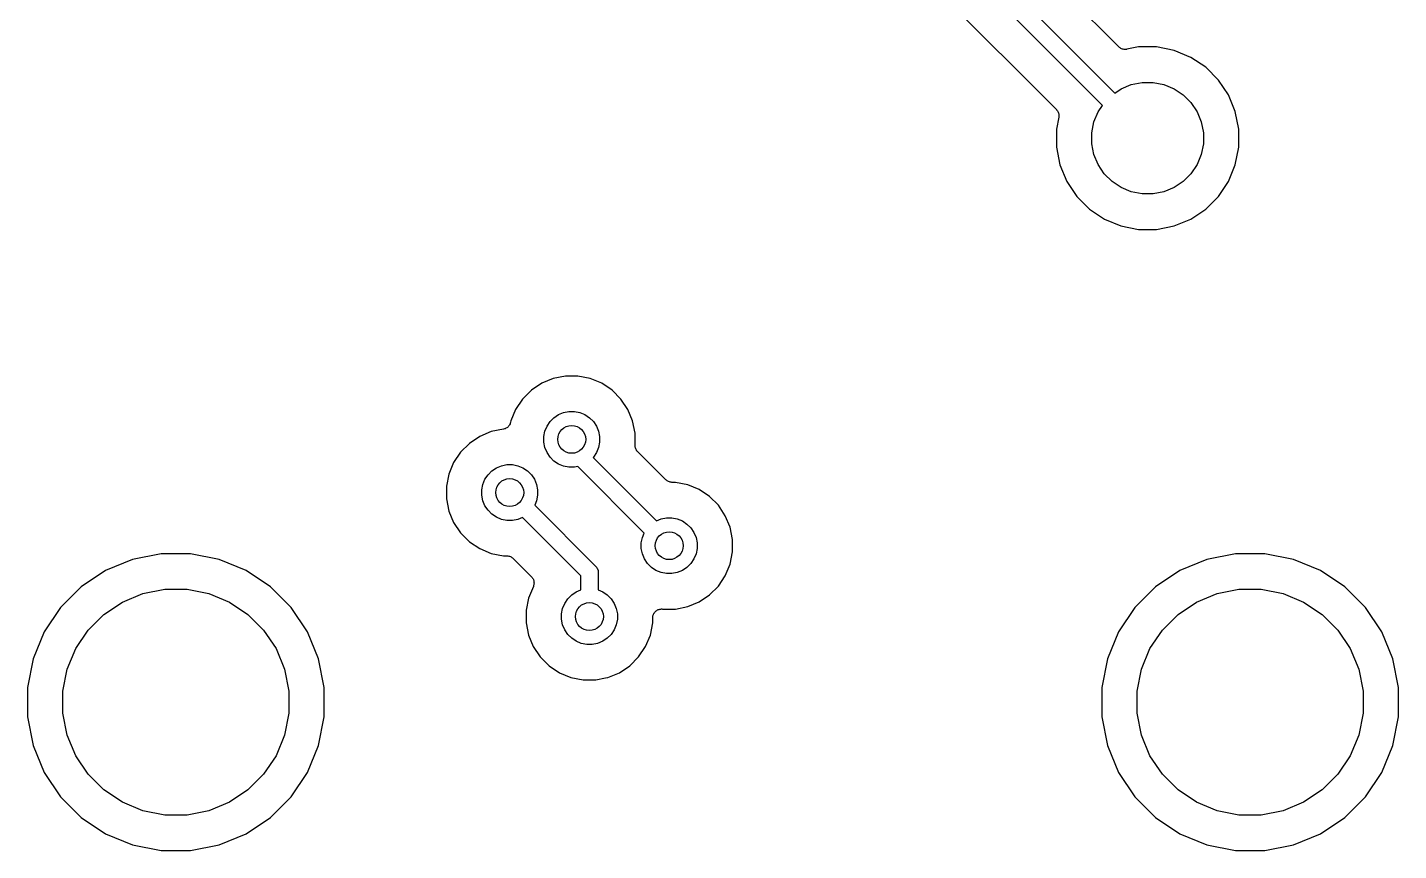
# Model space of a CAD drawing. Extents: x 19 to 115, y -142 to -17.
# Drawn here: x 57.6 to 77.26, y -71.81 to -60.01 of the extents above; entities that cross this region are included whole.
import ezdxf

# ---------------------------------------------------------------- set-up
doc = ezdxf.new("R2010")
doc.units = 0
doc.layers.add('BLACK', color=7, linetype='CONTINUOUS')

msp = doc.modelspace()

# ---------------------------------------------------------------- linework, layer by layer
at = {"layer": 'BLACK', "linetype": 'CONTINUOUS'}
for p, q in [((73.2463, -60.2861), (67.4722, -54.512)), ((73.0124, -61.1242), (66.718, -54.8297)), ((66.927, -54.6852), (73.1892, -60.9474)), ((66.3808, -55.211), (72.3511, -61.1813)), ((73.2554, -60.2936), (73.2463, -60.2861)), ((73.2645, -60.3012), (73.2554, -60.2936)), ((73.265, -60.3015), (73.2645, -60.3012)), ((73.2655, -60.3018), (73.265, -60.3015)), ((73.2758, -60.3074), (73.2655, -60.3018)), ((73.2862, -60.3131), (73.2758, -60.3074)), ((73.2868, -60.3133), (73.2862, -60.3131)), ((73.2873, -60.3136), (73.2868, -60.3133)), ((73.2986, -60.317), (73.2873, -60.3136)), ((73.3098, -60.3206), (73.2986, -60.317)), ((73.3104, -60.3206), (73.3098, -60.3206)), ((73.311, -60.3208), (73.3104, -60.3206)), ((73.3227, -60.322), (73.311, -60.3208)), ((73.3345, -60.3233), (73.3227, -60.322)), ((73.3351, -60.3232), (73.3345, -60.3233)), ((73.3357, -60.3233), (73.3351, -60.3232)), ((73.3474, -60.3222), (73.3357, -60.3233)), ((73.3591, -60.3212), (73.3474, -60.3222)), ((73.3603, -60.321), (73.3591, -60.3212)), ((73.3604, -60.321), (73.3603, -60.321)), ((73.3603, -60.321), (73.3603, -60.321)), ((73.3609, -60.3209), (73.3604, -60.321)), ((73.5312, -60.287), (73.3609, -60.3209)), ((73.7888, -60.287), (73.5312, -60.287)), ((74.0415, -60.3373), (73.7888, -60.287)), ((74.2796, -60.4359), (74.0415, -60.3373)), ((74.4938, -60.579), (74.2796, -60.4359)), ((74.676, -60.7612), (74.4938, -60.579)), ((73.1892, -60.9474), (73.2811, -60.886)), ((73.2811, -60.886), (73.4266, -60.8257)), ((73.4266, -60.8257), (73.5812, -60.795)), ((73.5812, -60.795), (73.7388, -60.795)), ((73.7388, -60.795), (73.8934, -60.8257)), ((73.8934, -60.8257), (74.0389, -60.886)), ((74.0389, -60.886), (74.17, -60.9736)), ((74.8191, -60.9754), (74.676, -60.7612)), ((72.951, -61.2161), (73.0124, -61.1242)), ((74.17, -60.9736), (74.2814, -61.085)), ((74.2814, -61.085), (74.369, -61.2161)), ((74.9177, -61.2135), (74.8191, -60.9754)), ((72.3511, -61.1813), (72.3515, -61.1817)), ((72.3515, -61.1817), (72.3515, -61.1817)), ((72.3515, -61.1817), (72.3515, -61.1817)), ((72.3515, -61.1817), (72.3524, -61.1826)), ((72.3859, -61.2959), (72.352, -61.4662)), ((72.3524, -61.1826), (72.3598, -61.1919)), ((72.3598, -61.1919), (72.3672, -61.2009)), ((72.3672, -61.2009), (72.3674, -61.2015)), ((72.3674, -61.2015), (72.3678, -61.2019)), ((72.3678, -61.2019), (72.3733, -61.2124)), ((72.3733, -61.2124), (72.3788, -61.2228)), ((72.3788, -61.2228), (72.3789, -61.2234)), ((72.3789, -61.2234), (72.3792, -61.224)), ((72.3792, -61.224), (72.3825, -61.2353)), ((72.3825, -61.2353), (72.3859, -61.2466)), ((72.3859, -61.2466), (72.386, -61.2472)), ((72.387, -61.2842), (72.3859, -61.2959)), ((72.386, -61.2472), (72.3861, -61.2478)), ((72.3861, -61.2478), (72.3872, -61.2595)), ((72.3883, -61.2724), (72.387, -61.2842)), ((72.3872, -61.2595), (72.3883, -61.2712)), ((72.3883, -61.2712), (72.3883, -61.2718)), ((72.3883, -61.2718), (72.3883, -61.2724)), ((72.8907, -61.3616), (72.951, -61.2161)), ((74.369, -61.2161), (74.4293, -61.3616)), ((74.968, -61.4662), (74.9177, -61.2135)), ((72.352, -61.4662), (72.352, -61.7238)), ((72.86, -61.5162), (72.8907, -61.3616)), ((72.86, -61.6738), (72.86, -61.5162)), ((74.4293, -61.3616), (74.46, -61.5162)), ((74.46, -61.5162), (74.46, -61.6738)), ((74.968, -61.7238), (74.968, -61.4662)), ((72.8907, -61.8284), (72.86, -61.6738)), ((74.46, -61.6738), (74.4293, -61.8284)), ((72.352, -61.7238), (72.4023, -61.9765)), ((72.951, -61.9739), (72.8907, -61.8284)), ((74.4293, -61.8284), (74.369, -61.9739)), ((74.9177, -61.9765), (74.968, -61.7238)), ((72.4023, -61.9765), (72.5009, -62.2146)), ((73.0386, -62.105), (72.951, -61.9739)), ((73.15, -62.2164), (73.0386, -62.105)), ((74.2814, -62.105), (74.17, -62.2164)), ((74.369, -61.9739), (74.2814, -62.105)), ((74.8191, -62.2146), (74.9177, -61.9765)), ((72.5009, -62.2146), (72.644, -62.4288)), ((73.2811, -62.304), (73.15, -62.2164)), ((73.4266, -62.3643), (73.2811, -62.304)), ((74.0389, -62.304), (73.8934, -62.3643)), ((74.17, -62.2164), (74.0389, -62.304)), ((74.676, -62.4288), (74.8191, -62.2146)), ((72.644, -62.4288), (72.8262, -62.611)), ((73.5812, -62.395), (73.4266, -62.3643)), ((73.7388, -62.395), (73.5812, -62.395)), ((73.8934, -62.3643), (73.7388, -62.395)), ((74.4938, -62.611), (74.676, -62.4288)), ((72.8262, -62.611), (73.0404, -62.7541)), ((74.2796, -62.7541), (74.4938, -62.611)), ((73.0404, -62.7541), (73.2785, -62.8527)), ((73.2785, -62.8527), (73.5312, -62.903)), ((73.7888, -62.903), (74.0415, -62.8527)), ((74.0415, -62.8527), (74.2796, -62.7541)), ((73.5312, -62.903), (73.7888, -62.903)), ((65.1401, -65.0399), (64.9749, -65.1083)), ((65.3156, -65.005), (65.1401, -65.0399)), ((65.4944, -65.005), (65.3156, -65.005)), ((65.6699, -65.0399), (65.4944, -65.005)), ((65.8351, -65.1083), (65.6699, -65.0399)), ((64.8262, -65.2077), (64.6997, -65.3342)), ((64.9749, -65.1083), (64.8262, -65.2077)), ((65.9838, -65.2077), (65.8351, -65.1083)), ((66.1103, -65.3342), (65.9838, -65.2077)), ((64.6997, -65.3342), (64.6003, -65.4829)), ((66.2097, -65.4829), (66.1103, -65.3342)), ((64.5319, -65.6482), (64.5282, -65.6669)), ((64.6003, -65.4829), (64.5319, -65.6482)), ((65.0943, -65.658), (65.15, -65.6023)), ((65.15, -65.6023), (65.2155, -65.5585)), ((65.2155, -65.5585), (65.2883, -65.5284)), ((65.2883, -65.5284), (65.3656, -65.513)), ((65.3656, -65.513), (65.4444, -65.513)), ((65.4444, -65.513), (65.5217, -65.5284)), ((65.5217, -65.5284), (65.5945, -65.5585)), ((65.5945, -65.5585), (65.66, -65.6023)), ((65.66, -65.6023), (65.7157, -65.658)), ((66.2781, -65.6481), (66.2097, -65.4829)), ((66.313, -65.8236), (66.2781, -65.6481)), ((64.2511, -65.8019), (64.0859, -65.8703)), ((64.4284, -65.7666), (64.2511, -65.8019)), ((64.4397, -65.7632), (64.4284, -65.7666)), ((64.4511, -65.7599), (64.4397, -65.7632)), ((64.4516, -65.7596), (64.4511, -65.7599)), ((64.4521, -65.7595), (64.4516, -65.7596)), ((64.4625, -65.7539), (64.4521, -65.7595)), ((64.4731, -65.7484), (64.4625, -65.7539)), ((64.4735, -65.7481), (64.4731, -65.7484)), ((64.474, -65.7478), (64.4735, -65.7481)), ((64.4832, -65.7403), (64.474, -65.7478)), ((64.4924, -65.7329), (64.4832, -65.7403)), ((64.4927, -65.7325), (64.4924, -65.7329)), ((64.4932, -65.7321), (64.4927, -65.7325)), ((64.5008, -65.7229), (64.4932, -65.7321)), ((64.5083, -65.7139), (64.5008, -65.7229)), ((64.5086, -65.7134), (64.5083, -65.7139)), ((64.509, -65.713), (64.5086, -65.7134)), ((64.5146, -65.7026), (64.509, -65.713)), ((64.5203, -65.6922), (64.5146, -65.7026)), ((64.5205, -65.6917), (64.5203, -65.6922)), ((64.5207, -65.6912), (64.5205, -65.6917)), ((64.5242, -65.6799), (64.5207, -65.6912)), ((64.5278, -65.6686), (64.5242, -65.6799)), ((64.528, -65.6675), (64.5278, -65.6686)), ((64.5282, -65.6669), (64.528, -65.6675)), ((64.528, -65.6675), (64.528, -65.6675)), ((64.528, -65.6675), (64.528, -65.6675)), ((65.005, -65.8736), (65.0204, -65.7963)), ((65.0204, -65.7963), (65.0505, -65.7235)), ((65.0505, -65.7235), (65.0943, -65.658)), ((65.7157, -65.658), (65.7595, -65.7235)), ((65.7595, -65.7235), (65.7896, -65.7963)), ((65.7896, -65.7963), (65.805, -65.8736)), ((66.313, -66.0002), (66.313, -65.8236)), ((63.9372, -65.9697), (63.8107, -66.0962)), ((64.0859, -65.8703), (63.9372, -65.9697)), ((65.005, -65.9524), (65.005, -65.8736)), ((65.0204, -66.0297), (65.005, -65.9524)), ((65.0505, -66.1025), (65.0204, -66.0297)), ((65.7896, -66.0297), (65.7595, -66.1025)), ((65.805, -65.9524), (65.7896, -66.0297)), ((65.805, -65.8736), (65.805, -65.9524)), ((66.3141, -66.0119), (66.313, -66.0002)), ((66.3152, -66.0236), (66.3141, -66.0119)), ((66.3154, -66.0242), (66.3152, -66.0236)), ((66.3154, -66.0249), (66.3154, -66.0242)), ((66.3188, -66.0361), (66.3154, -66.0249)), ((66.3221, -66.0474), (66.3188, -66.0361)), ((63.8107, -66.0962), (63.7113, -66.2449)), ((65.0943, -66.168), (65.0505, -66.1025)), ((65.15, -66.2237), (65.0943, -66.168)), ((65.2155, -66.2675), (65.15, -66.2237)), ((65.7157, -66.168), (65.7127, -66.171)), ((65.7127, -66.171), (66.6209, -67.0791)), ((65.7595, -66.1025), (65.7157, -66.168)), ((66.3224, -66.048), (66.3221, -66.0474)), ((66.3226, -66.0486), (66.3224, -66.048)), ((66.3281, -66.059), (66.3226, -66.0486)), ((66.3335, -66.0694), (66.3281, -66.059)), ((66.3339, -66.0699), (66.3335, -66.0694)), ((66.3342, -66.0705), (66.3339, -66.0699)), ((66.3416, -66.0796), (66.3342, -66.0705)), ((66.349, -66.0887), (66.3416, -66.0796)), ((66.3499, -66.0897), (66.349, -66.0887)), ((66.3502, -66.09), (66.3499, -66.0897)), ((66.3499, -66.0897), (66.3499, -66.0897)), ((66.3499, -66.0897), (66.3499, -66.0897)), ((66.752, -66.4918), (66.3502, -66.09)), ((63.6429, -66.4101), (63.608, -66.5856)), ((63.7113, -66.2449), (63.6429, -66.4101)), ((64.1615, -66.4855), (64.2053, -66.42)), ((64.2053, -66.42), (64.261, -66.3643)), ((64.261, -66.3643), (64.3265, -66.3205)), ((64.3265, -66.3205), (64.3993, -66.2904)), ((64.3993, -66.2904), (64.4766, -66.275)), ((64.4766, -66.275), (64.5554, -66.275)), ((64.5554, -66.275), (64.6327, -66.2904)), ((64.6327, -66.2904), (64.7055, -66.3205)), ((64.7055, -66.3205), (64.771, -66.3643)), ((64.771, -66.3643), (64.8267, -66.42)), ((64.8267, -66.42), (64.8705, -66.4855)), ((65.2883, -66.2976), (65.2155, -66.2675)), ((65.3656, -66.313), (65.2883, -66.2976)), ((65.4444, -66.313), (65.3656, -66.313)), ((65.4918, -66.3036), (65.4444, -66.313)), ((66.4441, -67.2559), (65.4918, -66.3036)), ((63.608, -66.5856), (63.608, -66.7644)), ((64.116, -66.6356), (64.1314, -66.5583)), ((64.1314, -66.5583), (64.1615, -66.4855)), ((64.8705, -66.4855), (64.9006, -66.5583)), ((64.9006, -66.5583), (64.916, -66.6356)), ((66.7611, -66.4993), (66.752, -66.4918)), ((66.7701, -66.5068), (66.7611, -66.4993)), ((66.7706, -66.5071), (66.7701, -66.5068)), ((66.7712, -66.5075), (66.7706, -66.5071)), ((66.7815, -66.5131), (66.7712, -66.5075)), ((66.7918, -66.5187), (66.7815, -66.5131)), ((66.7924, -66.5189), (66.7918, -66.5187)), ((66.793, -66.5192), (66.7924, -66.5189)), ((66.8042, -66.5227), (66.793, -66.5192)), ((66.8154, -66.5262), (66.8042, -66.5227)), ((66.8161, -66.5263), (66.8154, -66.5262)), ((66.8167, -66.5265), (66.8161, -66.5263)), ((66.8284, -66.5277), (66.8167, -66.5265)), ((66.84, -66.529), (66.8284, -66.5277)), ((66.8413, -66.529), (66.84, -66.529)), ((66.8414, -66.529), (66.8413, -66.529)), ((66.8418, -66.529), (66.8414, -66.529)), ((66.8414, -66.529), (66.8414, -66.529)), ((66.8914, -66.529), (66.8418, -66.529)), ((67.0669, -66.5639), (66.8914, -66.529)), ((67.2321, -66.6323), (67.0669, -66.5639)), ((67.3808, -66.7317), (67.2321, -66.6323)), ((63.608, -66.7644), (63.6429, -66.9399)), ((64.116, -66.7144), (64.116, -66.6356)), ((64.1314, -66.7917), (64.116, -66.7144)), ((64.1615, -66.8645), (64.1314, -66.7917)), ((64.9006, -66.7917), (64.8739, -66.8561)), ((64.916, -66.7144), (64.9006, -66.7917)), ((64.916, -66.6356), (64.916, -66.7144)), ((67.5073, -66.8582), (67.3808, -66.7317)), ((63.6429, -66.9399), (63.7113, -67.1051)), ((64.2053, -66.93), (64.1615, -66.8645)), ((64.261, -66.9857), (64.2053, -66.93)), ((64.3265, -67.0295), (64.261, -66.9857)), ((64.8739, -66.8561), (65.7431, -67.7253)), ((67.6067, -67.0069), (67.5073, -66.8582)), ((67.6751, -67.1721), (67.6067, -67.0069)), ((63.7113, -67.1051), (63.8107, -67.2538)), ((64.3993, -67.0596), (64.3265, -67.0295)), ((64.4766, -67.075), (64.3993, -67.0596)), ((64.5554, -67.075), (64.4766, -67.075)), ((64.6327, -67.0596), (64.5554, -67.075)), ((64.6971, -67.0329), (64.6327, -67.0596)), ((65.534, -67.8698), (64.6971, -67.0329)), ((66.6209, -67.0791), (66.6853, -67.0524)), ((66.6853, -67.0524), (66.7626, -67.037)), ((66.7626, -67.037), (66.8414, -67.037)), ((66.8414, -67.037), (66.9187, -67.0524)), ((66.9187, -67.0524), (66.9915, -67.0825)), ((66.9915, -67.0825), (67.057, -67.1263)), ((67.057, -67.1263), (67.1127, -67.182)), ((67.1127, -67.182), (67.1565, -67.2475)), ((67.71, -67.3476), (67.6751, -67.1721)), ((63.8107, -67.2538), (63.9372, -67.3803)), ((63.9372, -67.3803), (64.0859, -67.4797)), ((66.402, -67.3976), (66.4174, -67.3203)), ((66.402, -67.4764), (66.402, -67.3976)), ((66.4174, -67.3203), (66.4441, -67.2559)), ((67.1565, -67.2475), (67.1866, -67.3203)), ((67.1866, -67.3203), (67.202, -67.3976)), ((67.202, -67.3976), (67.202, -67.4764)), ((67.71, -67.5264), (67.71, -67.3476)), ((59.5204, -67.552), (59.1093, -67.6338)), ((59.9396, -67.552), (59.5204, -67.552)), ((60.3507, -67.6338), (59.9396, -67.552)), ((64.0859, -67.4797), (64.2511, -67.5481)), ((64.2511, -67.5481), (64.4266, -67.583)), ((64.4266, -67.583), (64.4762, -67.583)), ((64.4762, -67.583), (64.4766, -67.583)), ((64.4766, -67.583), (64.4766, -67.583)), ((64.4766, -67.583), (64.4767, -67.583)), ((64.4767, -67.583), (64.478, -67.583)), ((64.478, -67.583), (64.4896, -67.5843)), ((64.4896, -67.5843), (64.5013, -67.5855)), ((64.5013, -67.5855), (64.5019, -67.5857)), ((64.5019, -67.5857), (64.5026, -67.5858)), ((64.5026, -67.5858), (64.5138, -67.5893)), ((64.5138, -67.5893), (64.525, -67.5928)), ((64.525, -67.5928), (64.5256, -67.5931)), ((64.5256, -67.5931), (64.5262, -67.5933)), ((64.5262, -67.5933), (64.5365, -67.5989)), ((64.5365, -67.5989), (64.5468, -67.6045)), ((64.5468, -67.6045), (64.5474, -67.6049)), ((64.5474, -67.6049), (64.548, -67.6052)), ((64.548, -67.6052), (64.5569, -67.6127)), ((64.5569, -67.6127), (64.566, -67.6202)), ((66.4174, -67.5537), (66.402, -67.4764)), ((66.4475, -67.6265), (66.4174, -67.5537)), ((67.1866, -67.5537), (67.1565, -67.6265)), ((67.202, -67.4764), (67.1866, -67.5537)), ((67.6751, -67.7019), (67.71, -67.5264)), ((74.9204, -67.552), (74.5093, -67.6338)), ((75.3396, -67.552), (74.9204, -67.552)), ((75.7507, -67.6338), (75.3396, -67.552)), ((58.722, -67.7942), (58.3735, -68.0271)), ((59.1093, -67.6338), (58.722, -67.7942)), ((60.738, -67.7942), (60.3507, -67.6338)), ((61.0865, -68.0271), (60.738, -67.7942)), ((64.566, -67.6202), (64.8278, -67.882)), ((65.7431, -67.7253), (65.7478, -67.7292)), ((65.7478, -67.7292), (65.7517, -67.7339)), ((65.7517, -67.7339), (65.7517, -67.7339)), ((65.7517, -67.7339), (65.7634, -67.7482)), ((65.7634, -67.7482), (65.7718, -67.7638)), ((65.7718, -67.7638), (65.775, -67.7699)), ((65.775, -67.7699), (65.7822, -67.7935)), ((65.7822, -67.7935), (65.784, -67.8119)), ((65.784, -67.8119), (65.784, -67.8119)), ((65.784, -67.8119), (65.7846, -67.818)), ((66.4913, -67.692), (66.4475, -67.6265)), ((66.547, -67.7477), (66.4913, -67.692)), ((66.6125, -67.7915), (66.547, -67.7477)), ((66.6853, -67.8216), (66.6125, -67.7915)), ((66.9915, -67.7915), (66.9187, -67.8216)), ((67.057, -67.7477), (66.9915, -67.7915)), ((67.1127, -67.692), (67.057, -67.7477)), ((67.1565, -67.6265), (67.1127, -67.692)), ((67.6067, -67.8671), (67.6751, -67.7019)), ((74.122, -67.7942), (73.7735, -68.0271)), ((74.5093, -67.6338), (74.122, -67.7942)), ((76.138, -67.7942), (75.7507, -67.6338)), ((76.4865, -68.0271), (76.138, -67.7942)), ((64.8278, -67.882), (64.8283, -67.8825)), ((64.8283, -67.8825), (64.8283, -67.8825)), ((64.8283, -67.8825), (64.8283, -67.8825)), ((64.8283, -67.8825), (64.8291, -67.8833)), ((64.8291, -67.8833), (64.8365, -67.8925)), ((64.8365, -67.8925), (64.8439, -67.9017)), ((64.8439, -67.9017), (64.8442, -67.9022)), ((64.8442, -67.9022), (64.8445, -67.9027)), ((64.8445, -67.9027), (64.85, -67.9131)), ((64.85, -67.9131), (64.8555, -67.9236)), ((64.8588, -68.009), (64.8554, -68.0204)), ((64.8555, -67.9236), (64.8557, -67.9242)), ((64.8557, -67.9242), (64.8559, -67.9247)), ((64.8559, -67.9247), (64.8592, -67.936)), ((64.8623, -67.9978), (64.8588, -68.009)), ((64.8592, -67.936), (64.8627, -67.9474)), ((64.8624, -67.9973), (64.8623, -67.9978)), ((64.8626, -67.9967), (64.8624, -67.9973)), ((64.8637, -67.9849), (64.8626, -67.9967)), ((64.8627, -67.9474), (64.8627, -67.9479)), ((64.8627, -67.9479), (64.8629, -67.9485)), ((64.8629, -67.9485), (64.8639, -67.9602)), ((64.865, -67.9732), (64.8637, -67.9849)), ((64.8639, -67.9602), (64.865, -67.9721)), ((64.865, -67.9721), (64.865, -67.9726)), ((64.865, -67.9726), (64.865, -67.9732)), ((65.534, -68.0718), (65.534, -67.8698)), ((65.7846, -67.818), (65.784, -67.8241)), ((65.784, -67.8241), (65.784, -68.0718)), ((66.7626, -67.837), (66.6853, -67.8216)), ((66.8414, -67.837), (66.7626, -67.837)), ((66.9187, -67.8216), (66.8414, -67.837)), ((67.5073, -68.0158), (67.6067, -67.8671)), ((58.3735, -68.0271), (58.0771, -68.3235)), ((58.9626, -68.2444), (59.2575, -68.1223)), ((59.2575, -68.1223), (59.5704, -68.06)), ((59.5704, -68.06), (59.8896, -68.06)), ((59.8896, -68.06), (60.2025, -68.1223)), ((60.2025, -68.1223), (60.4974, -68.2444)), ((61.3829, -68.3235), (61.0865, -68.0271)), ((64.7859, -68.1881), (64.751, -68.3636)), ((64.8554, -68.0204), (64.7859, -68.1881)), ((65.3045, -68.2635), (65.3483, -68.198)), ((65.3483, -68.198), (65.404, -68.1423)), ((65.404, -68.1423), (65.4695, -68.0985)), ((65.4695, -68.0985), (65.534, -68.0718)), ((65.784, -68.0718), (65.8485, -68.0985)), ((65.8485, -68.0985), (65.914, -68.1423)), ((65.914, -68.1423), (65.9697, -68.198)), ((65.9697, -68.198), (66.0135, -68.2635)), ((67.2321, -68.2417), (67.3808, -68.1423)), ((67.3808, -68.1423), (67.5073, -68.0158)), ((73.7735, -68.0271), (73.4771, -68.3235)), ((74.3626, -68.2444), (74.6575, -68.1223)), ((74.6575, -68.1223), (74.9704, -68.06)), ((74.9704, -68.06), (75.2896, -68.06)), ((75.2896, -68.06), (75.6025, -68.1223)), ((75.6025, -68.1223), (75.8974, -68.2444)), ((76.7829, -68.3235), (76.4865, -68.0271)), ((58.0771, -68.3235), (57.8442, -68.672)), ((58.6973, -68.4217), (58.9626, -68.2444)), ((60.4974, -68.2444), (60.7627, -68.4217)), ((61.6158, -68.672), (61.3829, -68.3235)), ((64.751, -68.3636), (64.751, -68.5424)), ((65.259, -68.4136), (65.2744, -68.3363)), ((65.2744, -68.3363), (65.3045, -68.2635)), ((66.0135, -68.2635), (66.0436, -68.3363)), ((66.0436, -68.3363), (66.059, -68.4136)), ((66.583, -68.4103), (66.5888, -68.3997)), ((66.5888, -68.3997), (66.589, -68.3994)), ((66.589, -68.3994), (66.5892, -68.399)), ((66.5892, -68.399), (66.5969, -68.3899)), ((66.5969, -68.3899), (66.6046, -68.3806)), ((66.6046, -68.3806), (66.6049, -68.3803)), ((66.6049, -68.3803), (66.6051, -68.3801)), ((66.6051, -68.3801), (66.6145, -68.3725)), ((66.6145, -68.3725), (66.6238, -68.3649)), ((66.6238, -68.3649), (66.6242, -68.3648)), ((66.6242, -68.3648), (66.6245, -68.3645)), ((66.6245, -68.3645), (66.6351, -68.359)), ((66.6351, -68.359), (66.6457, -68.3533)), ((66.6457, -68.3533), (66.6461, -68.3532)), ((66.6461, -68.3532), (66.6464, -68.353)), ((66.6464, -68.353), (66.6579, -68.3497)), ((66.6579, -68.3497), (66.6694, -68.3462)), ((66.6694, -68.3462), (66.6698, -68.3462)), ((66.6698, -68.3462), (66.6702, -68.346)), ((66.6702, -68.346), (66.6821, -68.345)), ((66.6821, -68.345), (66.6941, -68.3438)), ((66.6941, -68.3438), (66.6945, -68.3438)), ((66.6945, -68.3438), (66.6949, -68.3438)), ((66.6949, -68.3438), (66.7063, -68.345)), ((66.7063, -68.345), (66.8914, -68.345)), ((66.8914, -68.345), (67.0669, -68.3101)), ((67.0669, -68.3101), (67.2321, -68.2417)), ((73.4771, -68.3235), (73.2442, -68.672)), ((74.0973, -68.4217), (74.3626, -68.2444)), ((75.8974, -68.2444), (76.1627, -68.4217)), ((77.0158, -68.672), (76.7829, -68.3235)), ((58.4717, -68.6473), (58.6973, -68.4217)), ((60.7627, -68.4217), (60.9883, -68.6473)), ((64.751, -68.5424), (64.7859, -68.7179)), ((65.259, -68.4924), (65.259, -68.4136)), ((65.2744, -68.5697), (65.259, -68.4924)), ((65.3045, -68.6425), (65.2744, -68.5697)), ((66.0436, -68.5697), (66.0135, -68.6425)), ((66.059, -68.4924), (66.0436, -68.5697)), ((66.059, -68.4136), (66.059, -68.4924)), ((66.5321, -68.7179), (66.567, -68.5424)), ((66.567, -68.469), (66.5684, -68.457)), ((66.567, -68.4698), (66.567, -68.469)), ((66.567, -68.4708), (66.567, -68.4698)), ((66.567, -68.4698), (66.567, -68.4698)), ((66.567, -68.4698), (66.567, -68.4698)), ((66.567, -68.5424), (66.567, -68.4708)), ((66.5684, -68.457), (66.5696, -68.4451)), ((66.5696, -68.4451), (66.5697, -68.4448)), ((66.5697, -68.4448), (66.5698, -68.4444)), ((66.5698, -68.4444), (66.5734, -68.4329)), ((66.5734, -68.4329), (66.577, -68.4215)), ((66.577, -68.4215), (66.5772, -68.4211)), ((66.5772, -68.4211), (66.5773, -68.4208)), ((66.5773, -68.4208), (66.583, -68.4103)), ((73.8717, -68.6473), (74.0973, -68.4217)), ((76.1627, -68.4217), (76.3883, -68.6473)), ((57.8442, -68.672), (57.6838, -69.0593)), ((58.2944, -68.9126), (58.4717, -68.6473)), ((60.9883, -68.6473), (61.1656, -68.9126)), ((61.7762, -69.0593), (61.6158, -68.672)), ((64.7859, -68.7179), (64.8543, -68.8831)), ((65.3483, -68.708), (65.3045, -68.6425)), ((65.404, -68.7637), (65.3483, -68.708)), ((65.4695, -68.8075), (65.404, -68.7637)), ((65.914, -68.7637), (65.8485, -68.8075)), ((65.9697, -68.708), (65.914, -68.7637)), ((66.0135, -68.6425), (65.9697, -68.708)), ((66.4637, -68.8831), (66.5321, -68.7179)), ((73.2442, -68.672), (73.0838, -69.0593)), ((73.6944, -68.9126), (73.8717, -68.6473)), ((76.3883, -68.6473), (76.5656, -68.9126)), ((77.1762, -69.0593), (77.0158, -68.672)), ((58.1723, -69.2075), (58.2944, -68.9126)), ((61.1656, -68.9126), (61.2877, -69.2075)), ((64.8543, -68.8831), (64.9537, -69.0318)), ((65.5423, -68.8376), (65.4695, -68.8075)), ((65.6196, -68.853), (65.5423, -68.8376)), ((65.6984, -68.853), (65.6196, -68.853)), ((65.7757, -68.8376), (65.6984, -68.853)), ((65.8485, -68.8075), (65.7757, -68.8376)), ((66.3643, -69.0318), (66.4637, -68.8831)), ((73.5723, -69.2075), (73.6944, -68.9126)), ((76.5656, -68.9126), (76.6877, -69.2075)), ((57.6838, -69.0593), (57.602, -69.4704)), ((61.858, -69.4704), (61.7762, -69.0593)), ((64.9537, -69.0318), (65.0802, -69.1583)), ((65.0802, -69.1583), (65.2289, -69.2577)), ((66.0891, -69.2577), (66.2378, -69.1583)), ((66.2378, -69.1583), (66.3643, -69.0318)), ((73.0838, -69.0593), (73.002, -69.4704)), ((77.258, -69.4704), (77.1762, -69.0593)), ((58.11, -69.5204), (58.1723, -69.2075)), ((61.2877, -69.2075), (61.35, -69.5204)), ((65.2289, -69.2577), (65.3941, -69.3261)), ((65.3941, -69.3261), (65.5696, -69.361)), ((65.5696, -69.361), (65.7484, -69.361)), ((65.7484, -69.361), (65.8875, -69.3333)), ((65.8875, -69.3333), (65.9239, -69.3261)), ((65.8875, -69.3333), (65.8875, -69.3333)), ((65.9239, -69.3261), (66.0891, -69.2577)), ((73.51, -69.5204), (73.5723, -69.2075)), ((76.6877, -69.2075), (76.75, -69.5204)), ((57.602, -69.4704), (57.602, -69.8896)), ((58.11, -69.8396), (58.11, -69.5204)), ((61.35, -69.5204), (61.35, -69.8396)), ((61.858, -69.8896), (61.858, -69.4704)), ((73.002, -69.4704), (73.002, -69.8896)), ((73.51, -69.8396), (73.51, -69.5204)), ((76.75, -69.5204), (76.75, -69.8396)), ((77.258, -69.8896), (77.258, -69.4704)), ((57.602, -69.8896), (57.6838, -70.3007)), ((58.1723, -70.1525), (58.11, -69.8396)), ((61.35, -69.8396), (61.2877, -70.1525)), ((61.7762, -70.3007), (61.858, -69.8896)), ((73.002, -69.8896), (73.0838, -70.3007)), ((73.5723, -70.1525), (73.51, -69.8396)), ((76.75, -69.8396), (76.6877, -70.1525)), ((77.1762, -70.3007), (77.258, -69.8896)), ((58.2944, -70.4474), (58.1723, -70.1525)), ((61.2877, -70.1525), (61.1656, -70.4474)), ((73.6944, -70.4474), (73.5723, -70.1525)), ((76.6877, -70.1525), (76.5656, -70.4474)), ((57.6838, -70.3007), (57.8442, -70.688)), ((61.6158, -70.688), (61.7762, -70.3007)), ((73.0838, -70.3007), (73.2442, -70.688)), ((77.0158, -70.688), (77.1762, -70.3007)), ((58.4717, -70.7127), (58.2944, -70.4474)), ((61.1656, -70.4474), (60.9883, -70.7127)), ((73.8717, -70.7127), (73.6944, -70.4474)), ((76.5656, -70.4474), (76.3883, -70.7127)), ((57.8442, -70.688), (58.0771, -71.0365)), ((58.6973, -70.9383), (58.4717, -70.7127)), ((60.9883, -70.7127), (60.7627, -70.9383)), ((61.3829, -71.0365), (61.6158, -70.688)), ((73.2442, -70.688), (73.4771, -71.0365)), ((74.0973, -70.9383), (73.8717, -70.7127)), ((76.3883, -70.7127), (76.1627, -70.9383)), ((76.7829, -71.0365), (77.0158, -70.688)), ((58.9626, -71.1156), (58.6973, -70.9383)), ((60.7627, -70.9383), (60.4974, -71.1156)), ((74.3626, -71.1156), (74.0973, -70.9383)), ((76.1627, -70.9383), (75.8974, -71.1156)), ((58.0771, -71.0365), (58.3735, -71.3329)), ((59.2575, -71.2377), (58.9626, -71.1156)), ((60.4974, -71.1156), (60.2025, -71.2377)), ((61.0865, -71.3329), (61.3829, -71.0365)), ((73.4771, -71.0365), (73.7735, -71.3329)), ((74.6575, -71.2377), (74.3626, -71.1156)), ((75.8974, -71.1156), (75.6025, -71.2377)), ((76.4865, -71.3329), (76.7829, -71.0365)), ((58.3735, -71.3329), (58.722, -71.5658)), ((59.5704, -71.3), (59.2575, -71.2377)), ((59.8896, -71.3), (59.5704, -71.3)), ((60.2025, -71.2377), (59.8896, -71.3)), ((60.738, -71.5658), (61.0865, -71.3329)), ((73.7735, -71.3329), (74.122, -71.5658)), ((74.9704, -71.3), (74.6575, -71.2377)), ((75.2896, -71.3), (74.9704, -71.3)), ((75.6025, -71.2377), (75.2896, -71.3)), ((76.138, -71.5658), (76.4865, -71.3329)), ((58.722, -71.5658), (59.1093, -71.7262)), ((59.1093, -71.7262), (59.5204, -71.808)), ((59.9396, -71.808), (60.3507, -71.7262)), ((60.3507, -71.7262), (60.738, -71.5658)), ((74.122, -71.5658), (74.5093, -71.7262)), ((74.5093, -71.7262), (74.9204, -71.808)), ((75.3396, -71.808), (75.7507, -71.7262)), ((75.7507, -71.7262), (76.138, -71.5658)), ((59.5204, -71.808), (59.9396, -71.808)), ((74.9204, -71.808), (75.3396, -71.808))]:
    msp.add_line(p, q, dxfattribs=at)
at = {"layer": 'BLACK'}
for centre in [(65.405, -65.913), (64.516, -66.675), (66.802, -67.437), (65.659, -68.453)]:
    msp.add_circle(centre, 0.2, dxfattribs=at)

doc.saveas('drawing.dxf')
